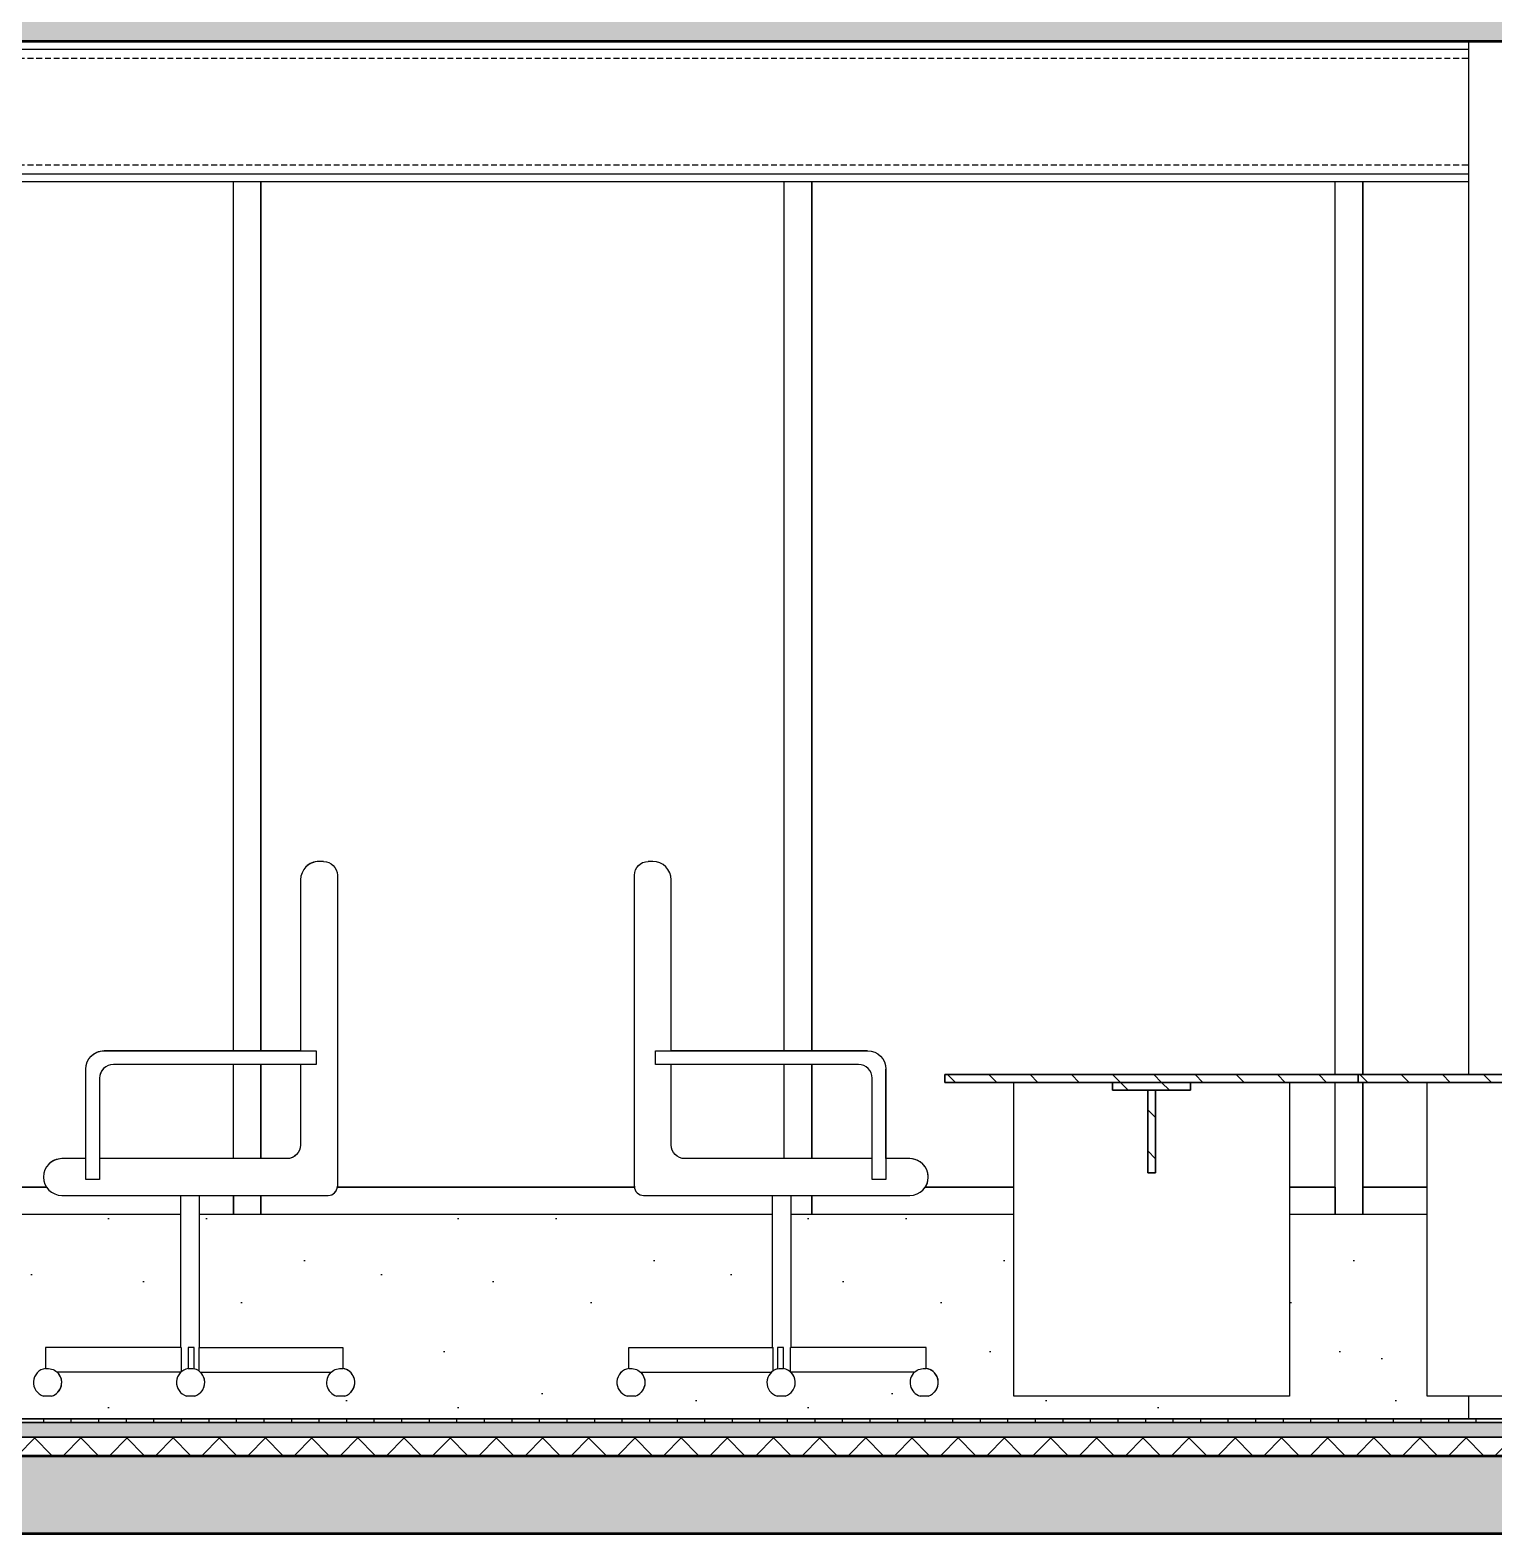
# Model space of a CAD drawing. Header units: millimetres. Extents: x -100 to 224448, y 0 to 22177.
# Drawn here: x 159393 to 162581, y 13348 to 16625 of the extents above; entities that cross this region are included whole.
import ezdxf

# ---------------------------------------------------------------- set-up
doc = ezdxf.new("R2010")
doc.units = ezdxf.units.MM
doc.linetypes.add('DASHED', pattern=[19.05, 12.7, -6.35])
doc.layers.get('0').update_dxf_attribs({"true_color": 0xdfdfdf})
for name, color, linetype in [('Background_0', 7, 'Continuous'), ('Background_GLASS', 161, 'Continuous'), ('Background_WINDOW_FRAME', 253, 'Continuous'), ('Boundary_0', 7, 'Continuous'), ('Boundary_Floor_ Ceramic Tiles', 7, 'Continuous'), ('Boundary_Insulation_ Extruded Polystyrene', 42, 'Continuous'), ('Boundary_Screed', 7, 'Continuous'), ('Elevation_Gypsum Board', 7, 'Continuous'), ('Fill_0', 7, 'Continuous'), ('Fill_Concrete_ Reinforced', 85, 'Continuous'), ('Fill_Floor_ Ceramic Tiles', 251, 'Continuous'), ('Fill_Insulation_ Extruded Polystyrene', 42, 'Continuous'), ('Fill_Screed', 251, 'Continuous'), ('Viewport border', 7, 'Continuous')]:
    doc.layers.add(name, color=color, linetype=linetype)
for name, color, linetype, lineweight in [('Background_Concrete_ Reinforced', 7, 'Continuous', 9), ('Background_Floor_ Ceramic Tiles', 7, 'Continuous', 9), ('Background_Gypsum Board', 7, 'Continuous', 9), ('Background_Insulation_ Extruded Polystyrene', 7, 'Continuous', 9), ('Background_Screed', 7, 'Continuous', 9), ('Boundary_Concrete_ Reinforced', 99, 'Continuous', 50)]:
    doc.layers.add(name, color=color, linetype=linetype, lineweight=lineweight)
doc.layers.add('BIM_ROOM_LINES', color=7, linetype='Continuous', plot=False)
pattern_1 = [(45, (-3002.4, -5250), (-44.90128, 44.90128), [])]
pattern_2 = [(15, (-3002.4, -5250), (287.368, 497.736), [50.8, -355.6]), (105, (-3002.4, -5250), (-497.736, 287.368), [50.8, -355.6]), (150, (-2953.33, -5236.85), (-392.5523, -105.184), [71.842, -502.894]), (15, (-3012.5, -5016.04), (287.368, 497.736), [50.8, -355.6]), (60, (-2981.4, -5034), (-105.184, 392.5523), [35.921, -538.8154]), (150, (-2981.4, -5034), (-392.5523, -105.184), [35.921, -538.8154]), (15, (-2891.6, -4878.46), (287.368, 497.736), [71.842, -334.558]), (60, (-2891.6, -4878.46), (-105.184, 392.5523), [50.8, -523.9364]), (150, (-2822.2, -4859.87), (-392.5523, -105.184), [50.8, -523.9364]), (105, (-2758.8, -5079.55), (-497.736, 287.368), [50.8, -355.6]), (60, (-2758.82, -5079.55), (-105.184, 392.5523), [35.921, -538.8154]), (150, (-2740.86, -5048.44), (-392.5523, -105.184), [35.921, -538.8154]), (15, (-2979.63, -5138.7), (287.368, 497.736), [25.4, -340.36]), (15, (-2711.5, -4961.7), (287.368, 497.736), [25.4, -340.36]), (105, (-2847.33, -4945.5), (-497.736, 287.368), [25.4, -340.36]), (150, (-2739.1, -5153.15), (-392.5523, -105.184), [35.921, -538.8154]), (150, (-2983.15, -4929.3), (-392.5523, -105.184), [35.921, -538.8154]), (60, (-2852.9, -5071.9), (-105.184, 392.5523), [35.921, -538.8154]), (105, (-2880.6, -5164.77), (-497.736, 287.368), [6.35, -400.05]), (105, (-2906.6, -4994.24), (-497.736, 287.368), [6.35, -400.05]), (105, (-2740.65, -4877.46), (-497.736, 287.368), [6.35, -400.05]), (105, (-2678.64, -5084.36), (-497.736, 287.368), [6.35, -400.05])]

# ---------------------------------------------------------------- blocks, each defined once
blk = doc.blocks.new("CC'__section__..%5CMainBuilding.dwg", base_point=(1833.3, -9100))
at = {"layer": 'Elevation_Gypsum Board'}
h = blk.add_hatch(dxfattribs=at)
h.set_pattern_fill('DOTS2', color=256, scale=30, style=0)
h.paths.add_polyline_path([(9462.4, 4945), (9402.4, 4945), (9302.4, 4945), (9302.4, 4550), (8702.4, 4550), (8702.4, 4945), (8262.4, 4945), (8217.4, 4945), (8217.4, 4655.4), (8511.6, 4655.4), (8511.6, 4610, -0.371494), (8537.8, 4579.5, -0.18938), (8529.6, 4558.6, -0.13387), (8515.8, 4550), (8498.2, 4550, -0.555934), (8484.4, 4600.5, -0.016651), (8485.9, 4601.9), (8216.5, 4601.9, -0.206645), (8226.2, 4579.5, -0.189378), (8218, 4558.6, -0.133873), (8204.2, 4550), (8195.4, 4550), (8186.6, 4550, -0.555947), (8172.8, 4600.5, -0.016625), (8174.3, 4601.9), (7889.7, 4601.9, -0.206646), (7899.4, 4579.5, -0.189379), (7891.2, 4558.6, -0.133872), (7877.4, 4550), (7859.8, 4550, -0.555943), (7846, 4600.5, -0.170157), (7864, 4610), (7864, 4655.4), (8176.3, 4655.4), (8176.3, 4945), (7062.4, 4945), (7002.4, 4945), (6928.5, 4945), (6928.5, 4655.4), (7240.8, 4655.4), (7240.8, 4610, -0.371496), (7267, 4579.5, -0.189381), (7258.8, 4558.6, -0.133869), (7245, 4550), (7227.4, 4550, -0.555933), (7213.6, 4600.5, -0.016635), (7215.1, 4601.9), (6930.5, 4601.9, -0.206646), (6940.2, 4579.5, -0.189378), (6932, 4558.6, -0.133873), (6918.2, 4550), (6909.4, 4550), (6900.6, 4550, -0.555944), (6886.8, 4600.5, -0.016625), (6888.3, 4601.9), (6618.9, 4601.9, -0.206646), (6628.6, 4579.5, -0.189381), (6620.4, 4558.6, -0.133869), (6606.6, 4550), (6589, 4550, -0.555943), (6575.2, 4600.5, -0.170157), (6593.2, 4610), (6593.2, 4655.4), (6887.4, 4655.4), (6887.4, 4945), (6402.4, 4945), (6402.4, 4550), (5802.4, 4550), (5802.4, 4945), (5502.4, 4945), (5502.4, 4550), (4902.4, 4550), (4902.4, 4945), (4662.4, 4945), (4602.4, 4945), (4417.4, 4945), (4417.4, 4655.4), (4711.6, 4655.4), (4711.6, 4610, -0.371496), (4737.8, 4579.5, -0.189381), (4729.6, 4558.6, -0.133869), (4715.8, 4550), (4698.2, 4550, -0.555936), (4684.4, 4600.5, -0.016632), (4685.9, 4601.9), (4416.5, 4601.9, -0.206645), (4426.2, 4579.5, -0.189377), (4418, 4558.6, -0.133873), (4404.2, 4550), (4395.4, 4550), (4386.6, 4550, -0.555947), (4372.8, 4600.5, -0.016625), (4374.3, 4601.9), (4089.7, 4601.9, -0.206646), (4099.4, 4579.5, -0.189379), (4091.2, 4558.6, -0.133876), (4077.4, 4550), (4059.8, 4550, -0.555944), (4046, 4600.5, -0.17016), (4064, 4610), (4064, 4655.4), (4376.3, 4655.4), (4376.3, 4945), (3582.4, 4945), (3582.4, 4500), (9693.4, 4500), (9693.4, 4550), (9602.4, 4550), (9602.4, 4945)])
h = blk.add_hatch(dxfattribs=at)
h.set_pattern_fill('DOTS2', color=256, scale=30, style=0)
h.paths.add_polyline_path([(3428.4, 4245), (3441.1, 4245), (3467.4, 4245), (3473.6, 4245), (3475.7, 4245), (3488.4, 4245), (3527.9, 4245), (3582.4, 4245), (9693.4, 4245), (9708.4, 4245), (9747.9, 4245), (9808.4, 4245), (9826.2, 4245), (9886.9, 4245), (9934.4, 4245), (9941.4, 4245), (16052.4, 4245), (16052.4, 4250), (3334.4, 4250), (3334.4, 4245), (3388.9, 4245)])
at = {"layer": 'Fill_0', "extrusion": (0, 0, -1)}
h = blk.add_hatch(dxfattribs=at)
h.set_pattern_fill('ANSI31', color=256, scale=20, style=0)
h.set_pattern_definition(pattern_1)
h.paths.add_polyline_path([(-8552.4, 5250), (-8552.4, 5233), (-9452.4, 5233), (-9452.4, 5250)])
h = blk.add_hatch(dxfattribs=at)
h.set_pattern_fill('ANSI31', color=256, scale=20, style=0)
h.set_pattern_definition(pattern_1)
h.paths.add_polyline_path([(-9452.4, 5250), (-9452.4, 5233), (-10352.4, 5233), (-10352.4, 5250)])
h = blk.add_hatch(dxfattribs=at)
h.set_pattern_fill('ANSI31', color=256, scale=20, style=0)
h.set_pattern_definition(pattern_1)
h.paths.add_polyline_path([(-9087.4, 5216), (-9087.4, 5233), (-8917.4, 5233), (-8917.4, 5216)])
h = blk.add_hatch(dxfattribs=at)
h.set_pattern_fill('ANSI31', color=256, scale=20, style=0)
h.set_pattern_definition(pattern_1)
h.paths.add_polyline_path([(-8993.9, 5216), (-8993.9, 5036), (-9010.9, 5036), (-9010.9, 5216)])
at = {"layer": 'Fill_Concrete_ Reinforced', "extrusion": (0, 0, -1)}
h = blk.add_hatch(dxfattribs=at)
h.set_pattern_fill('CONCRETE1', color=256, scale=20, angle=15, style=0)
h.set_pattern_definition(pattern_2)
h.paths.add_polyline_path([(-21382.4, 7500), (-21382.4, 7670), (-21242.4, 7670), (-3322.4, 7670), (-3182.4, 7670), (-3182.4, 7500)])
h = blk.add_hatch(dxfattribs=at)
h.set_pattern_fill('CONCRETE1', color=256, scale=20, angle=15, style=0)
h.set_pattern_definition(pattern_2)
h.paths.add_polyline_path([(-21382.4, 4250), (-21382.4, 4420), (-21242.4, 4420), (-3322.4, 4420), (-3182.4, 4420), (-3182.4, 4250)])
at = {"layer": 'Fill_Floor_ Ceramic Tiles', "extrusion": (0, 0, -1)}
h = blk.add_hatch(dxfattribs=at)
h.set_pattern_fill('_USER', color=256, scale=60, angle=90, style=0, pattern_type=0)
h.set_pattern_definition([(90, (-3002.4, -5250), (-60, -2e-13), [])])
h.paths.add_polyline_path([(-3322.4, 4500), (-3322.4, 4492), (-21242.4, 4492), (-21242.4, 4500)])
at = {"layer": 'Fill_Insulation_ Extruded Polystyrene', "extrusion": (0, 0, -1)}
h = blk.add_hatch(dxfattribs=at)
h.set_pattern_fill('INSULATION', color=256, scale=20, style=0)
h.set_pattern_definition([(45, (-3002.4, -5250), (-50.28943, 50.28943), []), (135, (-3002.4, -5250), (-50.28943, -50.28943), [])])
h.paths.add_polyline_path([(-3322.4, 4460), (-3322.4, 4420), (-21242.4, 4420), (-21242.4, 4460)])
at = {"layer": 'Fill_Screed', "extrusion": (0, 0, -1)}
h = blk.add_hatch(dxfattribs=at)
h.set_pattern_fill('SCREED', color=256, scale=20, angle=15, style=0)
h.set_pattern_definition([(15, (-3002.4, -5250), (915.6406, 508.3053), [-127, 0, -381, 0]), (15, (-3005.69, -5237.73), (915.6406, 508.3053), [-50.8, 0, -177.8, 0, -91.44, 0, -381, 0]), (15, (-3008.97, -5225.47), (915.6406, 508.3053), [-25.4, 0, -127, 0, -127, 0, -279.4, 0, -91.44, 0]), (15, (-3012.26, -5213.2), (915.6406, 508.3053), [-91.44, 0, -406.4, 0]), (15, (-3015.55, -5200.93), (915.6406, 508.3053), [-304.8, 0, -304.8, 0]), (15, (-3018.84, -5188.66), (915.6406, 508.3053), [-431.8, 0]), (15, (-3022.12, -5176.4), (915.6406, 508.3053), [-127, 0, -558.8, 0]), (15, (-3025.4, -5164.13), (915.6406, 508.3053), [-177.8, 0, -101.6, 0]), (15, (-3028.7, -5151.86), (915.6406, 508.3053), [-254, 0]), (15, (-3035.27, -5127.33), (915.6406, 508.3053), [-35.56, 0, -381, 0, -228.6, 0]), (15, (-3038.56, -5115.06), (915.6406, 508.3053), [-50.8, 0, -5.08, 0, -127, 0]), (15, (-3041.84, -5102.8), (915.6406, 508.3053), [-25.4, 0, -330.2, 0, -381, 0]), (15, (-3045.13, -5090.53), (915.6406, 508.3053), [-254, 0]), (15, (-3048.42, -5078.26), (915.6406, 508.3053), [-127, 0, -533.4, 0]), (15, (-3055, -5053.72), (915.6406, 508.3053), [-609.6, 0]), (15, (-3058.28, -5041.46), (915.6406, 508.3053), [-127, 0, -10.16, 0, -177.8, 0]), (15, (-3061.57, -5029.2), (915.6406, 508.3053), [-35.56, 0, -254, 0, -101.6, 0, -177.8, 0, -203.2, 0]), (15, (-3064.85, -5016.92), (915.6406, 508.3053), [-76.2, 0, -101.6, 0, -254, 0, -10.16, 0, -127, 0]), (15, (-3068.14, -5004.65), (915.6406, 508.3053), [-254, 0])])
h.paths.add_polyline_path([(-3322.4, 4492), (-3322.4, 4460), (-21242.4, 4460), (-21242.4, 4492)])
at = {"linetype": 'DASHED', "extrusion": (0, 1, 0)}
for p, q in [((3582.4, 7463.4), (9693.4, 7463.4)), ((3582.4, 7231.6), (9693.4, 7231.6))]:
    blk.add_line(p, q, dxfattribs=at)
blk.add_line((2834.4, 4500), (21730.4, 4500))
blk.add_line((2834.4, 4500), (21730.4, 4500))
at = {"layer": 'Background_0', "extrusion": (0, 1, 0)}
for p, q in [((3582.4, 7483.3), (9693.4, 7483.3)), ((9693.4, 5250), (9693.4, 7500)), ((3582.4, 7211.7), (9693.4, 7211.7)), ((3582.4, 7195), (9693.4, 7195)), ((7198.9, 5714.1), (7188.9, 5714.1)), ((7198.9, 5714.1), (7188.9, 5714.1)), ((7198.9, 5714.1), (7188.9, 5714.1)), ((7198.9, 5714.1), (7188.9, 5714.1)), ((7198.9, 5714.1), (7188.9, 5714.1)), ((7198.9, 5714.1), (7188.9, 5714.1)), ((7198.9, 5714.1), (7188.9, 5714.1)), ((7198.9, 5714.1), (7188.9, 5714.1)), ((7915.9, 5714.1), (7905.9, 5714.1)), ((7915.9, 5714.1), (7905.9, 5714.1)), ((7915.9, 5714.1), (7905.9, 5714.1)), ((7915.9, 5714.1), (7905.9, 5714.1)), ((7915.9, 5714.1), (7905.9, 5714.1)), ((7915.9, 5714.1), (7905.9, 5714.1)), ((7148.9, 5674.1), (7148.9, 5301.9)), ((7228.9, 5684.1), (7228.9, 5006.9)), ((7228.9, 5684.1), (7228.9, 5006.9)), ((7228.9, 5684.1), (7228.9, 5006.9)), ((7228.9, 5684.1), (7228.9, 5006.9)), ((7228.9, 5684.1), (7228.9, 5006.9)), ((7228.9, 5684.1), (7228.9, 5006.9)), ((7228.9, 5684.1), (7228.9, 5006.9)), ((7228.9, 5684.1), (7228.9, 5006.9)), ((7875.9, 5006.9), (7875.9, 5684.1)), ((7955.9, 5301.9), (7955.9, 5674.1)), ((7955.9, 5301.9), (7955.9, 5674.1)), ((7955.9, 5301.9), (7955.9, 5674.1)), ((7955.9, 5301.9), (7955.9, 5674.1)), ((7955.9, 5301.9), (7955.9, 5674.1)), ((7955.9, 5301.9), (7955.9, 5674.1)), ((6721.1, 5301.9), (7148.9, 5301.9)), ((6721.1, 5301.9), (7183.1, 5301.9)), ((7148.9, 5301.9), (6721.1, 5301.9)), ((6721.1, 5301.9), (7148.9, 5301.9)), ((6721.1, 5301.9), (7148.9, 5301.9)), ((7148.9, 5301.9), (6721.1, 5301.9)), ((6721.1, 5301.9), (7148.9, 5301.9)), ((7148.9, 5301.9), (6721.1, 5301.9)), ((6721.1, 5301.9), (7148.9, 5301.9)), ((7148.9, 5301.9), (6721.1, 5301.9)), ((7148.9, 5301.9), (6721.1, 5301.9)), ((6721.1, 5301.9), (7148.9, 5301.9)), ((7148.9, 5301.9), (6721.1, 5301.9)), ((7148.9, 5301.9), (6721.1, 5301.9)), ((6721.1, 5301.9), (7148.9, 5301.9)), ((7148.9, 5301.9), (6721.1, 5301.9)), ((7183.1, 5301.9), (7183.1, 5271.9)), ((7921.7, 5271.9), (7921.7, 5301.9)), ((7921.7, 5301.9), (8383.7, 5301.9)), ((8383.7, 5301.9), (7955.9, 5301.9)), ((7955.9, 5301.9), (8383.7, 5301.9)), ((8383.7, 5301.9), (7955.9, 5301.9)), ((8383.7, 5301.9), (7955.9, 5301.9)), ((7955.9, 5301.9), (8383.7, 5301.9)), ((7955.9, 5301.9), (8383.7, 5301.9)), ((8383.7, 5301.9), (7955.9, 5301.9)), ((7955.9, 5301.9), (8383.7, 5301.9)), ((8383.7, 5301.9), (7955.9, 5301.9)), ((7955.9, 5301.9), (8383.7, 5301.9)), ((8383.7, 5301.9), (7955.9, 5301.9)), ((6681.1, 5021.2), (6681.1, 5261.9)), ((7183.1, 5271.9), (6741.1, 5271.9)), ((7148.9, 5271.9), (7148.9, 5096.9)), ((8363.7, 5271.9), (7921.7, 5271.9)), ((7955.9, 5096.9), (7955.9, 5271.9)), ((7955.9, 5096.9), (7955.9, 5271.9)), ((7955.9, 5096.9), (7955.9, 5271.9)), ((7955.9, 5096.9), (7955.9, 5271.9)), ((7955.9, 5096.9), (7955.9, 5271.9)), ((7955.9, 5096.9), (7955.9, 5271.9)), ((8423.7, 5066.9), (8423.7, 5261.9)), ((8423.7, 5261.9), (8423.7, 5066.9)), ((8423.7, 5066.9), (8423.7, 5261.9)), ((8423.7, 5261.9), (8423.7, 5066.9)), ((8423.7, 5066.9), (8423.7, 5261.9)), ((8423.7, 5261.9), (8423.7, 5066.9)), ((8423.7, 5066.9), (8423.7, 5261.9)), ((8423.7, 5261.9), (8423.7, 5066.9)), ((8423.7, 5261.9), (8423.7, 5021.2)), ((8423.7, 5261.9), (8423.7, 5066.9)), ((8423.7, 5066.9), (8423.7, 5261.9)), ((8423.7, 5066.9), (8423.7, 5261.9)), ((8552.4, 5250), (9452.4, 5250)), ((8552.4, 5250), (8552.4, 5233)), ((8552.4, 5250), (9452.4, 5250)), ((8552.4, 5250), (8552.4, 5250)), ((8552.4, 5250), (9452.4, 5250)), ((8552.4, 5250), (9452.4, 5250)), ((8552.4, 5250), (9452.4, 5250)), ((9452.4, 5250), (8552.4, 5250)), ((8552.4, 5250), (9452.4, 5250)), ((8552.4, 5250), (8552.4, 5250)), ((9302.4, 5250), (8702.4, 5250)), ((8702.4, 5250), (9302.4, 5250)), ((9302.4, 5250), (8702.4, 5250)), ((8702.4, 5250), (9302.4, 5250)), ((9302.4, 5250), (8702.4, 5250)), ((8702.4, 5250), (9302.4, 5250)), ((8702.4, 5250), (9302.4, 5250)), ((9302.4, 5250), (8702.4, 5250)), ((8702.4, 5250), (8702.4, 5250)), ((8702.4, 5250), (8702.4, 5250)), ((8702.4, 5250), (9302.4, 5250)), ((8702.4, 5250), (9302.4, 5250)), ((9302.4, 5250), (8702.4, 5250)), ((9302.4, 5250), (8702.4, 5250)), ((9302.4, 5250), (8702.4, 5250)), ((9302.4, 5250), (9302.4, 5250)), ((9302.4, 5250), (9302.4, 5250)), ((9452.4, 5250), (9693.4, 5250)), ((9452.4, 5250), (9693.4, 5250)), ((9452.4, 5250), (9693.4, 5250)), ((9452.4, 5250), (9693.4, 5250)), ((9452.4, 5250), (9693.4, 5250)), ((9452.4, 5233), (9452.4, 5250)), ((9452.4, 5250), (9452.4, 5250)), ((9452.4, 5250), (10352.4, 5250)), ((9452.4, 5250), (9452.4, 5250)), ((10352.4, 5250), (9452.4, 5250)), ((9452.4, 5250), (9452.4, 5250)), ((9452.4, 5250), (9452.4, 5233)), ((9452.4, 5250), (9452.4, 5250)), ((9693.4, 5250), (9602.4, 5250)), ((9602.4, 5250), (9693.4, 5250)), ((9693.4, 5250), (9602.4, 5250)), ((9602.4, 5250), (9693.4, 5250)), ((9693.4, 5250), (9602.4, 5250)), ((9602.4, 5250), (9693.4, 5250)), ((9693.4, 5250), (9602.4, 5250)), ((9602.4, 5250), (9693.4, 5250)), ((9693.4, 5250), (9602.4, 5250)), ((9602.4, 5250), (9693.4, 5250)), ((10202.4, 5250), (9602.4, 5250)), ((10202.4, 5250), (9602.4, 5250)), ((9602.4, 5250), (9602.4, 5250)), ((9602.4, 5250), (10202.4, 5250)), ((9602.4, 5250), (9602.4, 5250)), ((6711.1, 5241.9), (6711.1, 5066.9)), ((6711.1, 5241.9), (6711.1, 5066.9)), ((6711.1, 5241.9), (6711.1, 5021.2)), ((6711.1, 5241.9), (6711.1, 5066.9)), ((6711.1, 5241.9), (6711.1, 5066.9)), ((6711.1, 5241.9), (6711.1, 5066.9)), ((6711.1, 5241.9), (6711.1, 5066.9)), ((6711.1, 5241.9), (6711.1, 5066.9)), ((6711.1, 5241.9), (6711.1, 5066.9)), ((6711.1, 5241.9), (6711.1, 5066.9)), ((6711.1, 5241.9), (6711.1, 5066.9)), ((6711.1, 5241.9), (6711.1, 5066.9)), ((6711.1, 5241.9), (6711.1, 5066.9)), ((6711.1, 5241.9), (6711.1, 5066.9)), ((6711.1, 5241.9), (6711.1, 5066.9)), ((6711.1, 5241.9), (6711.1, 5066.9)), ((8393.7, 5021.2), (8393.7, 5241.9)), ((8552.4, 5233), (9452.4, 5233)), ((8702.4, 4550), (8702.4, 5233)), ((8917.4, 5233), (8917.4, 5216)), ((9087.4, 5233), (8917.4, 5233)), ((8917.4, 5216), (9087.4, 5216)), ((9010.9, 5216), (8993.9, 5216)), ((8993.9, 5216), (8993.9, 5036)), ((9010.9, 5036), (9010.9, 5216)), ((9087.4, 5216), (9087.4, 5233)), ((9302.4, 5233), (9302.4, 4550)), ((9302.4, 5233), (9302.4, 4550)), ((9302.4, 5233), (9302.4, 4550)), ((9302.4, 5233), (9302.4, 4550)), ((9302.4, 5233), (9302.4, 4550)), ((9302.4, 5233), (9302.4, 4550)), ((9302.4, 5233), (9302.4, 4550)), ((9302.4, 5233), (9302.4, 4550)), ((9302.4, 5233), (9302.4, 4550)), ((9302.4, 5233), (9302.4, 4550)), ((9302.4, 5233), (9302.4, 4550)), ((9302.4, 5233), (9302.4, 4550)), ((9302.4, 5233), (9302.4, 4550)), ((9452.4, 5233), (10352.4, 5233)), ((9602.4, 4550), (9602.4, 5233)), ((6681.1, 5066.9), (6628.9, 5066.9)), ((6681.1, 5066.9), (6628.9, 5066.9)), ((6681.1, 5066.9), (6628.9, 5066.9)), ((6681.1, 5066.9), (6628.9, 5066.9)), ((6681.1, 5066.9), (6628.9, 5066.9)), ((6681.1, 5066.9), (6628.9, 5066.9)), ((6681.1, 5066.9), (6628.9, 5066.9)), ((6681.1, 5066.9), (6628.9, 5066.9)), ((7118.9, 5066.9), (6711.1, 5066.9)), ((7118.9, 5066.9), (6711.1, 5066.9)), ((7118.9, 5066.9), (6711.1, 5066.9)), ((7118.9, 5066.9), (6711.1, 5066.9)), ((7118.9, 5066.9), (6711.1, 5066.9)), ((7118.9, 5066.9), (6711.1, 5066.9)), ((7118.9, 5066.9), (6711.1, 5066.9)), ((7118.9, 5066.9), (6711.1, 5066.9)), ((8393.7, 5066.9), (7985.9, 5066.9)), ((8393.7, 5066.9), (7985.9, 5066.9)), ((8393.7, 5066.9), (7985.9, 5066.9)), ((8393.7, 5066.9), (7985.9, 5066.9)), ((8393.7, 5066.9), (7985.9, 5066.9)), ((8393.7, 5066.9), (7985.9, 5066.9)), ((8475.9, 5066.9), (8423.7, 5066.9)), ((8475.9, 5066.9), (8423.7, 5066.9)), ((8475.9, 5066.9), (8423.7, 5066.9)), ((8475.9, 5066.9), (8423.7, 5066.9)), ((8475.9, 5066.9), (8423.7, 5066.9)), ((8475.9, 5066.9), (8423.7, 5066.9)), ((6711.1, 5021.2), (6681.1, 5021.2)), ((8423.7, 5021.2), (8393.7, 5021.2)), ((8993.9, 5036), (9010.9, 5036)), ((6628.9, 4986.9), (7208.9, 4986.9)), ((6887.4, 4986.9), (6887.4, 4655.4)), ((6928.5, 4655.4), (6928.5, 4986.9)), ((6928.5, 4655.4), (6928.5, 4986.9)), ((6928.5, 4655.4), (6928.5, 4986.9)), ((6928.5, 4655.4), (6928.5, 4986.9)), ((6928.5, 4655.4), (6928.5, 4986.9)), ((6928.5, 4655.4), (6928.5, 4986.9)), ((6928.5, 4655.4), (6928.5, 4986.9)), ((6928.5, 4655.4), (6928.5, 4986.9)), ((7895.9, 4986.9), (8475.9, 4986.9)), ((8176.3, 4986.9), (8176.3, 4655.4)), ((8217.4, 4655.4), (8217.4, 4986.9)), ((8217.4, 4655.4), (8217.4, 4986.9)), ((8217.4, 4655.4), (8217.4, 4986.9)), ((8217.4, 4655.4), (8217.4, 4986.9)), ((8217.4, 4655.4), (8217.4, 4986.9)), ((8217.4, 4655.4), (8217.4, 4986.9)), ((6887.4, 4655.4), (6593.2, 4655.4)), ((6887.4, 4655.4), (6593.2, 4655.4)), ((6887.4, 4655.4), (6593.2, 4655.4)), ((6887.4, 4655.4), (6593.2, 4655.4)), ((6887.4, 4655.4), (6593.2, 4655.4)), ((6593.2, 4655.4), (6593.2, 4609.6)), ((6593.2, 4655.4), (6593.2, 4655.4)), ((6888.9, 4655.4), (6593.2, 4655.4)), ((6593.2, 4655.4), (6593.2, 4655.4)), ((6887.4, 4655.4), (6593.2, 4655.4)), ((6887.4, 4655.4), (6593.2, 4655.4)), ((6888.9, 4655.4), (6888.9, 4602.5)), ((6917, 4655.4), (6904.3, 4655.4)), ((6904.3, 4655.4), (6904.3, 4609.6)), ((6917, 4609), (6917, 4655.4)), ((6927, 4655.4), (7240.8, 4655.4)), ((6927, 4655.4), (6927, 4604.8)), ((6928.5, 4655.4), (7240.8, 4655.4)), ((6928.5, 4655.4), (7240.8, 4655.4)), ((6928.5, 4655.4), (7240.8, 4655.4)), ((6928.5, 4655.4), (7240.8, 4655.4)), ((6928.5, 4655.4), (7240.8, 4655.4)), ((6928.5, 4655.4), (7240.8, 4655.4)), ((6928.5, 4655.4), (7240.8, 4655.4)), ((7240.8, 4655.4), (7240.8, 4610)), ((7240.8, 4655.4), (7240.8, 4610)), ((7240.8, 4655.4), (7240.8, 4610)), ((7240.8, 4655.4), (7240.8, 4610)), ((7240.8, 4655.4), (7240.8, 4610)), ((7240.8, 4655.4), (7240.8, 4610)), ((7240.8, 4655.4), (7240.8, 4610)), ((7240.8, 4655.4), (7240.8, 4609.6)), ((7864, 4655.4), (8176.3, 4655.4)), ((7864, 4655.4), (8176.3, 4655.4)), ((7864, 4655.4), (8176.3, 4655.4)), ((7864, 4655.4), (7864, 4655.4)), ((7864, 4655.4), (8176.3, 4655.4)), ((7864, 4609.6), (7864, 4655.4)), ((7864, 4655.4), (8177.8, 4655.4)), ((7864, 4655.4), (8176.3, 4655.4)), ((7864, 4655.4), (7864, 4655.4)), ((8177.8, 4604.8), (8177.8, 4655.4)), ((8200.5, 4655.4), (8187.8, 4655.4)), ((8187.8, 4655.4), (8187.8, 4609)), ((8200.5, 4609.6), (8200.5, 4655.4)), ((8215.9, 4602.5), (8215.9, 4655.4)), ((8511.6, 4655.4), (8215.9, 4655.4)), ((8511.6, 4655.4), (8217.4, 4655.4)), ((8511.6, 4655.4), (8217.4, 4655.4)), ((8511.6, 4655.4), (8217.4, 4655.4)), ((8511.6, 4655.4), (8217.4, 4655.4)), ((8511.6, 4655.4), (8217.4, 4655.4)), ((8511.6, 4610), (8511.6, 4655.4)), ((8511.6, 4610), (8511.6, 4655.4)), ((8511.6, 4609.6), (8511.6, 4655.4)), ((8511.6, 4610), (8511.6, 4655.4)), ((8511.6, 4610), (8511.6, 4655.4)), ((8511.6, 4610), (8511.6, 4655.4)), ((6888.3, 4601.9), (6618.3, 4601.9)), ((6917, 4609), (6917, 4609.4)), ((6930.5, 4601.9), (7215.7, 4601.9)), ((7240.8, 4609.6), (7240.8, 4610)), ((7889.1, 4601.9), (8174.3, 4601.9)), ((8200.5, 4609.6), (8200.5, 4609.8)), ((8486.5, 4601.9), (8216.5, 4601.9)), ((8511.6, 4609.6), (8511.6, 4610)), ((6606.6, 4550), (6589, 4550)), ((6909.4, 4550), (6900.6, 4550)), ((6918.2, 4550), (6909.4, 4550)), ((7245, 4550), (7227.4, 4550)), ((7877.4, 4550), (7859.8, 4550)), ((8195.4, 4550), (8186.6, 4550)), ((8204.2, 4550), (8195.4, 4550)), ((8515.8, 4550), (8498.2, 4550)), ((9302.4, 4550), (8702.4, 4550)), ((9302.4, 4550), (9302.4, 4550)), ((9302.4, 4550), (9302.4, 4550)), ((10202.4, 4550), (9602.4, 4550)), ((9693.4, 4500), (9693.4, 4550))]:
    blk.add_line(p, q, dxfattribs=at)
at = {"layer": 'Background_0'}
for centre, radius, start, end in [((7188.9, 5674.1), 40, 90, 180), ((7188.9, 5674.1), 40, 90, 137.1088), ((7188.9, 5674.1), 40, 90, 137.1108), ((7188.9, 5674.1), 40, 90, 137.1104), ((7188.9, 5674.1), 40, 90, 137.1108), ((7188.9, 5674.1), 40, 90, 137.1088), ((7188.9, 5674.1), 40, 90, 137.1104), ((7188.9, 5674.1), 40, 90, 135), ((7915.9, 5674.1), 40, 0, 90), ((7915.9, 5674.1), 40, 0, 90), ((7915.9, 5674.1), 40, 0, 90), ((7915.9, 5674.1), 40, 0, 90), ((7915.9, 5674.1), 40, 0, 90), ((7915.9, 5674.1), 40, 0, 90), ((6741.1, 5241.9), 30, 90, 180), ((6741.1, 5241.9), 30, 135, 180), ((6741.1, 5241.9), 30, 135, 180), ((6741.1, 5241.9), 30, 135, 180), ((6741.1, 5241.9), 30, 135, 180), ((6741.1, 5241.9), 30, 135, 180), ((6741.1, 5241.9), 30, 135, 180), ((6741.1, 5241.9), 30, 135, 180), ((6741.1, 5241.9), 30, 135, 180), ((6741.1, 5241.9), 30, 135, 180), ((6741.1, 5241.9), 30, 135, 180), ((6741.1, 5241.9), 30, 135, 180), ((6741.1, 5241.9), 30, 135, 180), ((6741.1, 5241.9), 30, 135, 180), ((6741.1, 5241.9), 30, 135, 180), ((6741.1, 5241.9), 30, 135, 180), ((8363.7, 5241.9), 30, 0, 90), ((6628.9, 5026.9), 40, 90, 270), ((6628.9, 5026.9), 40, 90, 137.1104), ((6628.9, 5026.9), 40, 90, 137.1108), ((6628.9, 5026.9), 40, 90, 137.1108), ((6628.9, 5026.9), 40, 90, 137.1104), ((6628.9, 5026.9), 40, 90, 137.1088), ((6628.9, 5026.9), 40, 90, 137.1088), ((6628.9, 5026.9), 40, 90, 135), ((8475.9, 5026.9), 40, 317.1057, 90), ((8475.9, 5026.9), 40, 317.1057, 90), ((8475.9, 5026.9), 40, 270, 90), ((8475.9, 5026.9), 40, 317.103, 90), ((8475.9, 5026.9), 40, 317.1027, 90), ((8475.9, 5026.9), 40, 317.1057, 90), ((7208.9, 5006.9), 20, 270, 0), ((7208.9, 5006.9), 20, 315, 0), ((7208.9, 5006.9), 20, 315, 0), ((7208.9, 5006.9), 20, 315, 0), ((7208.9, 5006.9), 20, 315, 0), ((7208.9, 5006.9), 20, 315, 0), ((7208.9, 5006.9), 20, 315, 0), ((7208.9, 5006.9), 20, 315, 0), ((7895.9, 5006.9), 20, 180, 270), ((6597.8, 4579.5), 30.8, 98.4806, 253.3941), ((6597.8, 4579.5), 30.8, 98.4806, 137.1078), ((6597.8, 4579.5), 30.8, 98.4806, 137.1078), ((6597.8, 4579.5), 30.8, 98.4806, 137.1104), ((6597.8, 4579.5), 30.8, 98.4806, 137.1078), ((6597.8, 4579.5), 30.8, 98.4806, 137.1078), ((6597.8, 4579.5), 30.8, 98.4806, 137.1101), ((6597.8, 4579.5), 30.8, 98.4806, 137.1078), ((6597.8, 4579.5), 30.8, 286.6058, 46.7024), ((6597.8, 4579.5), 30.8, 317.105, 46.7024), ((6597.8, 4579.5), 30.8, 317.105, 46.7024), ((6597.8, 4579.5), 30.8, 317.103, 46.7024), ((6597.8, 4579.5), 30.8, 317.105, 46.7024), ((6597.8, 4579.5), 30.8, 317.105, 46.7024), ((6597.8, 4579.5), 30.8, 317.1034, 46.7024), ((6597.8, 4579.5), 30.8, 317.105, 46.7024), ((6909.4, 4579.5), 30.8, 99.4822, 253.394), ((6909.4, 4579.5), 30.8, 133.2977, 137.1076), ((6909.4, 4579.5), 30.8, 133.2977, 137.1076), ((6909.4, 4579.5), 30.8, 133.2977, 137.1076), ((6909.4, 4579.5), 30.8, 133.2977, 137.1076), ((6909.4, 4579.5), 30.8, 133.2977, 137.1102), ((6909.4, 4579.5), 30.8, 133.2977, 137.1076), ((6909.4, 4579.5), 30.8, 133.2977, 137.1076), ((6909.4, 4579.5), 30.8, 133.2977, 137.1076), ((6909.4, 4579.5), 30.8, 133.2977, 137.1076), ((6909.4, 4579.5), 30.8, 133.2977, 137.1076), ((6909.4, 4579.5), 30.8, 133.2977, 137.1092), ((6909.4, 4579.5), 30.8, 133.2977, 137.1076), ((6909.4, 4579.5), 30.8, 133.2977, 137.1076), ((6909.4, 4579.5), 30.8, 133.2977, 137.1076), ((6909.4, 4579.5), 30.8, 133.2977, 137.1076), ((6909.4, 4579.5), 30.8, 286.6057, 75.7304), ((6909.4, 4579.5), 30.8, 317.1058, 46.7025), ((6909.4, 4579.5), 30.8, 317.1061, 46.7025), ((6909.4, 4579.5), 30.8, 317.1058, 46.7025), ((6909.4, 4579.5), 30.8, 317.1061, 46.7025), ((6909.4, 4579.5), 30.8, 317.1032, 46.7025), ((6909.4, 4579.5), 30.8, 317.1061, 46.7025), ((6909.4, 4579.5), 30.8, 317.1058, 46.7025), ((6909.4, 4579.5), 30.8, 317.1061, 46.7025), ((6909.4, 4579.5), 30.8, 317.1058, 46.7025), ((6909.4, 4579.5), 30.8, 317.1061, 46.7025), ((6909.4, 4579.5), 30.8, 317.1036, 46.7025), ((6909.4, 4579.5), 30.8, 317.1061, 46.7025), ((6909.4, 4579.5), 30.8, 317.1058, 46.7025), ((6909.4, 4579.5), 30.8, 317.1061, 46.7025), ((6909.4, 4579.5), 30.8, 317.1061, 46.7025), ((7236.2, 4579.5), 30.8, 133.2976, 253.3942), ((7236.2, 4579.5), 30.8, 133.2976, 137.1097), ((7236.2, 4579.5), 30.8, 133.2976, 137.1116), ((7236.2, 4579.5), 30.8, 133.2976, 137.1116), ((7236.2, 4579.5), 30.8, 133.2976, 137.1097), ((7236.2, 4579.5), 30.8, 133.2976, 137.1113), ((7236.2, 4579.5), 30.8, 133.2976, 137.1113), ((7236.2, 4579.5), 30.8, 317.105, 81.5193), ((7236.2, 4579.5), 30.8, 317.105, 81.5193), ((7236.2, 4579.5), 30.8, 317.1025, 81.5193), ((7236.2, 4579.5), 30.8, 317.105, 81.5193), ((7236.2, 4579.5), 30.8, 317.105, 81.5193), ((7236.2, 4579.5), 30.8, 317.1034, 81.5193), ((7236.2, 4579.5), 30.8, 286.6059, 81.5193), ((7236.2, 4579.5), 30.8, 317.105, 81.5193), ((7868.6, 4579.5), 30.8, 98.4807, 253.3941), ((7868.6, 4579.5), 30.8, 98.4807, 137.1079), ((7868.6, 4579.5), 30.8, 98.4807, 137.1117), ((7868.6, 4579.5), 30.8, 98.4807, 137.1079), ((7868.6, 4579.5), 30.8, 98.4807, 137.1079), ((7868.6, 4579.5), 30.8, 98.4807, 137.1114), ((7868.6, 4579.5), 30.8, 286.6058, 46.7024), ((7868.6, 4579.5), 30.8, 317.1055, 46.7024), ((7868.6, 4579.5), 30.8, 317.1017, 46.7024), ((7868.6, 4579.5), 30.8, 317.1055, 46.7024), ((7868.6, 4579.5), 30.8, 317.1055, 46.7024), ((7868.6, 4579.5), 30.8, 317.102, 46.7024), ((8195.4, 4579.5), 30.8, 104.2701, 253.3943), ((8195.4, 4579.5), 30.8, 133.2975, 137.1074), ((8195.4, 4579.5), 30.8, 133.2975, 137.1074), ((8195.4, 4579.5), 30.8, 133.2975, 137.1202), ((8195.4, 4579.5), 30.8, 133.2975, 137.1074), ((8195.4, 4579.5), 30.8, 133.2975, 137.1151), ((8195.4, 4579.5), 30.8, 133.2975, 137.1074), ((8195.4, 4579.5), 30.8, 133.2975, 137.1074), ((8195.4, 4579.5), 30.8, 133.2975, 137.1112), ((8195.4, 4579.5), 30.8, 133.2975, 137.1074), ((8195.4, 4579.5), 30.8, 133.2975, 137.1074), ((8195.4, 4579.5), 30.8, 137.1122, 137.1193), ((8195.4, 4579.5), 30.8, 286.6056, 80.5178), ((8195.4, 4579.5), 30.8, 317.1057, 46.7023), ((8195.4, 4579.5), 30.8, 317.1061, 46.7023), ((8195.4, 4579.5), 30.8, 317.1019, 46.7023), ((8195.4, 4579.5), 30.8, 317.1061, 46.7023), ((8195.4, 4579.5), 30.8, 317.1057, 46.7023), ((8195.4, 4579.5), 30.8, 317.1061, 46.7023), ((8195.4, 4579.5), 30.8, 317.1057, 46.7023), ((8195.4, 4579.5), 30.8, 317.1061, 46.7023), ((8195.4, 4579.5), 30.8, 317.1025, 46.7023), ((8195.4, 4579.5), 30.8, 317.1061, 46.7023), ((8195.4, 4579.5), 30.8, 317.1061, 46.7023), ((8507, 4579.5), 30.8, 133.2976, 253.3942), ((8507, 4579.5), 30.8, 133.2976, 137.1133), ((8507, 4579.5), 30.8, 133.2976, 137.1133), ((8507, 4579.5), 30.8, 133.2976, 137.1094), ((8507, 4579.5), 30.8, 133.2976, 137.113), ((8507, 4579.5), 30.8, 317.1053, 81.5189), ((8507, 4579.5), 30.8, 317.1014, 81.5189), ((8507, 4579.5), 30.8, 317.1053, 81.5189), ((8507, 4579.5), 30.8, 317.1053, 81.5189), ((8507, 4579.5), 30.8, 286.6059, 81.5189), ((8507, 4579.5), 30.8, 317.1021, 81.5189)]:
    blk.add_arc(centre, radius, start, end, dxfattribs=at)
at = {"layer": 'Background_0', "extrusion": (2.94008e-15, -5.69819e-17, -1)}
blk.add_arc((-7198.9, 5684.1), 30, 90, 180, dxfattribs=at)
blk.add_arc((-7198.9, 5684.1), 30, 90, 180, dxfattribs=at)
blk.add_arc((-7198.9, 5684.1), 30, 90, 180, dxfattribs=at)
blk.add_arc((-7198.9, 5684.1), 30, 90, 180, dxfattribs=at)
blk.add_arc((-7198.9, 5684.1), 30, 90, 180, dxfattribs=at)
blk.add_arc((-7198.9, 5684.1), 30, 90, 180, dxfattribs=at)
blk.add_arc((-7198.9, 5684.1), 30, 90, 180, dxfattribs=at)
blk.add_arc((-7198.9, 5684.1), 30, 90, 180, dxfattribs=at)
at = {"layer": 'Background_0', "extrusion": (9.18485e-17, -5.69819e-17, -1)}
for start in [0, 42.8884, 42.8919, 42.8919, 42.8919, 42.8879]:
    blk.add_arc((-7905.9, 5684.1), 30, start, 90, dxfattribs=at)
at = {"layer": 'Background_0', "extrusion": (2.90946e-15, -2.63657e-17, -1)}
for centre, radius, start, end in [((-6721.1, 5261.9), 40, 0, 90), ((-6721.1, 5261.9), 40, 42.8926, 90), ((-6721.1, 5261.9), 40, 42.8906, 90), ((-6721.1, 5261.9), 40, 42.8926, 90), ((-6721.1, 5261.9), 40, 42.891, 90), ((-6721.1, 5261.9), 40, 42.8926, 90), ((-6721.1, 5261.9), 40, 42.8926, 90), ((-6721.1, 5261.9), 40, 42.8926, 90), ((-6909.4, 4579.5), 30.5, 80.4121, 104.4312)]:
    blk.add_arc(centre, radius, start, end, dxfattribs=at)
at = {"layer": 'Background_0', "extrusion": (2.90946e-15, -1.4883e-16, -1)}
blk.add_arc((-6721.1, 5261.9), 40, 42.8929, 90, dxfattribs=at)
blk.add_arc((-6721.1, 5261.9), 40, 42.8929, 90, dxfattribs=at)
blk.add_arc((-6721.1, 5261.9), 40, 42.8929, 90, dxfattribs=at)
blk.add_arc((-6721.1, 5261.9), 40, 42.8929, 90, dxfattribs=at)
blk.add_arc((-6721.1, 5261.9), 40, 42.8929, 90, dxfattribs=at)
blk.add_arc((-6721.1, 5261.9), 40, 42.8929, 90, dxfattribs=at)
blk.add_arc((-6721.1, 5261.9), 40, 42.8929, 90, dxfattribs=at)
blk.add_arc((-6721.1, 5261.9), 40, 42.8929, 90, dxfattribs=at)
at = {"layer": 'Background_0', "extrusion": (1.22465e-16, -1.4883e-16, -1)}
blk.add_arc((-8383.7, 5261.9), 40, 90, 180, dxfattribs=at)
blk.add_arc((-8383.7, 5261.9), 40, 90, 180, dxfattribs=at)
blk.add_arc((-8383.7, 5261.9), 40, 90, 180, dxfattribs=at)
blk.add_arc((-8383.7, 5261.9), 40, 90, 180, dxfattribs=at)
blk.add_arc((-8383.7, 5261.9), 40, 90, 180, dxfattribs=at)
blk.add_arc((-8383.7, 5261.9), 40, 90, 180, dxfattribs=at)
at = {"layer": 'Background_0', "extrusion": (1.22465e-16, -2.63657e-17, -1)}
for centre, radius, start, end in [((-8383.7, 5261.9), 40, 90, 180), ((-8383.7, 5261.9), 40, 90, 180), ((-8383.7, 5261.9), 40, 90, 180), ((-8383.7, 5261.9), 40, 90, 180), ((-8383.7, 5261.9), 40, 90, 180), ((-8383.7, 5261.9), 40, 90, 180), ((-8195.4, 4579.5), 30.5, 75.5688, 99.5879)]:
    blk.add_arc(centre, radius, start, end, dxfattribs=at)
at = {"layer": 'Background_0', "extrusion": (2.90946e-15, -8.75981e-17, -1)}
for start in [180, 222.905, 222.8982, 222.901, 222.8947, 222.9077, 222.8996, 222.9064]:
    blk.add_arc((-7118.9, 5096.9), 30, start, 270, dxfattribs=at)
at = {"layer": 'Background_0', "extrusion": (1.22465e-16, -8.75981e-17, -1)}
blk.add_arc((-7985.9, 5096.9), 30, 270, 0, dxfattribs=at)
blk.add_arc((-7985.9, 5096.9), 30, 270, 0, dxfattribs=at)
blk.add_arc((-7985.9, 5096.9), 30, 270, 0, dxfattribs=at)
blk.add_arc((-7985.9, 5096.9), 30, 270, 0, dxfattribs=at)
blk.add_arc((-7985.9, 5096.9), 30, 270, 0, dxfattribs=at)
blk.add_arc((-7985.9, 5096.9), 30, 270, 0, dxfattribs=at)
at = {"layer": 'Background_0', "extrusion": (2.9707e-15, -2.63657e-17, -1)}
for centre, start, end in [((-6597.8, 4579.5), 81.4007, 132.4489), ((-7236.2, 4579.5), 47.5511, 98.5993)]:
    blk.add_arc(centre, 30.4, start, end, dxfattribs=at)
at = {"layer": 'Background_0', "extrusion": (6.12323e-17, -2.63657e-17, -1)}
for centre, start, end in [((-7868.6, 4579.5), 81.4007, 132.4489), ((-8507, 4579.5), 47.5511, 98.5993)]:
    blk.add_arc(centre, 30.4, start, end, dxfattribs=at)
at = {"layer": 'Background_Concrete_ Reinforced', "extrusion": (0, 1, 0)}
for p, q in [((3182.4, 7500), (21382.4, 7500)), ((21242.4, 4420), (3322.4, 4420)), ((3182.4, 4250), (21382.4, 4250))]:
    blk.add_line(p, q, dxfattribs=at)
at = {"layer": 'Background_Floor_ Ceramic Tiles', "extrusion": (0, 1, 0)}
for p, q in [((21242.4, 4500), (3322.4, 4500)), ((3322.4, 4492), (21242.4, 4492))]:
    blk.add_line(p, q, dxfattribs=at)
at = {"layer": 'Background_GLASS', "extrusion": (0, 1, 0)}
for p, q in [((7062.4, 5301.9), (7062.4, 7195)), ((8262.4, 5301.9), (8262.4, 7195)), ((9462.4, 5250), (9462.4, 7195)), ((7062.4, 5066.9), (7062.4, 5271.9)), ((8262.4, 5066.9), (8262.4, 5271.9)), ((9462.4, 5005), (9462.4, 5233)), ((6595.4, 5005), (6402.4, 5005)), ((7876, 5005), (7228.8, 5005)), ((8702.4, 5005), (8509.4, 5005)), ((9402.4, 5005), (9302.4, 5005)), ((9602.4, 5005), (9462.4, 5005))]:
    blk.add_line(p, q, dxfattribs=at)
at = {"layer": 'Background_Gypsum Board', "extrusion": (0, 1, 0)}
blk.add_line((9693.4, 4500), (3582.4, 4500), dxfattribs=at)
at = {"layer": 'Background_Insulation_ Extruded Polystyrene', "extrusion": (0, 1, 0)}
for p, q in [((21242.4, 4460), (3322.4, 4460)), ((3322.4, 4420), (21242.4, 4420))]:
    blk.add_line(p, q, dxfattribs=at)
at = {"layer": 'Background_Screed', "extrusion": (0, 1, 0)}
for p, q in [((21242.4, 4492), (3322.4, 4492)), ((3322.4, 4460), (21242.4, 4460))]:
    blk.add_line(p, q, dxfattribs=at)
at = {"layer": 'Background_WINDOW_FRAME', "extrusion": (0, 1, 0)}
for p, q in [((7002.4, 5301.9), (7002.4, 7195)), ((7062.4, 7195), (7062.4, 5301.9)), ((8202.4, 5301.9), (8202.4, 7195)), ((8262.4, 7195), (8262.4, 5301.9)), ((9402.4, 5250), (9402.4, 7195)), ((9462.4, 7195), (9462.4, 5250)), ((7002.4, 5066.9), (7002.4, 5271.9)), ((7062.4, 5271.9), (7062.4, 5066.9)), ((8202.4, 5066.9), (8202.4, 5271.9)), ((8262.4, 5271.9), (8262.4, 5066.9)), ((9402.4, 4945), (9402.4, 5233)), ((9462.4, 5233), (9462.4, 4945)), ((6402.4, 5005), (6595.4, 5005)), ((7002.4, 4945), (7002.4, 4986.9)), ((7002.4, 4986.9), (7002.4, 4945)), ((7062.4, 4986.9), (7062.4, 4945)), ((7062.4, 4945), (7062.4, 4986.9)), ((7228.8, 5005), (7876, 5005)), ((8262.4, 4986.9), (8262.4, 4945)), ((8262.4, 4945), (8262.4, 4986.9)), ((8509.4, 5005), (8702.4, 5005)), ((9302.4, 5005), (9402.4, 5005)), ((9402.4, 5005), (9402.4, 4945)), ((9462.4, 5005), (9602.4, 5005)), ((9462.4, 4945), (9462.4, 5005)), ((6887.4, 4945), (6402.4, 4945)), ((7002.4, 4945), (6928.5, 4945)), ((7062.4, 4945), (7002.4, 4945)), ((8176.3, 4945), (7062.4, 4945)), ((8262.4, 4945), (8217.4, 4945)), ((8702.4, 4945), (8262.4, 4945)), ((9402.4, 4945), (9302.4, 4945)), ((9462.4, 4945), (9402.4, 4945)), ((9602.4, 4945), (9462.4, 4945))]:
    blk.add_line(p, q, dxfattribs=at)
at = {"layer": 'BIM_ROOM_LINES', "extrusion": (0, 1, 0)}
for p, q in [((3334.4, 7500), (21230.4, 7500)), ((21230.4, 4500), (3334.4, 4500)), ((9693.4, 4500), (3582.4, 4500)), ((3334.4, 4250), (21230.4, 4250))]:
    blk.add_line(p, q, dxfattribs=at)
at = {"layer": 'Boundary_0', "extrusion": (0, 1, 0)}
for p, q in [((8552.4, 5250), (9452.4, 5250)), ((8552.4, 5233), (8552.4, 5250)), ((9452.4, 5250), (10352.4, 5250)), ((9452.4, 5233), (9452.4, 5250)), ((9452.4, 5250), (9452.4, 5233)), ((9452.4, 5233), (8552.4, 5233)), ((8917.4, 5216), (8917.4, 5233)), ((8917.4, 5233), (9087.4, 5233)), ((9087.4, 5216), (8917.4, 5216)), ((8993.9, 5216), (9010.9, 5216)), ((8993.9, 5036), (8993.9, 5216)), ((9010.9, 5216), (9010.9, 5036)), ((9087.4, 5233), (9087.4, 5216)), ((10352.4, 5233), (9452.4, 5233)), ((9010.9, 5036), (8993.9, 5036))]:
    blk.add_line(p, q, dxfattribs=at)
at = {"layer": 'Boundary_Concrete_ Reinforced', "extrusion": (0, 1, 0)}
for p, q in [((21382.4, 7500), (3182.4, 7500)), ((3322.4, 4420), (21242.4, 4420)), ((21382.4, 4250), (3182.4, 4250))]:
    blk.add_line(p, q, dxfattribs=at)
at = {"layer": 'Boundary_Floor_ Ceramic Tiles', "extrusion": (0, 1, 0)}
for p, q in [((3322.4, 4500), (21242.4, 4500)), ((21242.4, 4492), (3322.4, 4492))]:
    blk.add_line(p, q, dxfattribs=at)
at = {"layer": 'Boundary_Insulation_ Extruded Polystyrene', "extrusion": (0, 1, 0)}
for p, q in [((3322.4, 4460), (21242.4, 4460)), ((21242.4, 4420), (3322.4, 4420))]:
    blk.add_line(p, q, dxfattribs=at)
at = {"layer": 'Boundary_Screed', "extrusion": (0, 1, 0)}
for p, q in [((3322.4, 4492), (21242.4, 4492)), ((21242.4, 4460), (3322.4, 4460))]:
    blk.add_line(p, q, dxfattribs=at)

msp = doc.modelspace()

# ---------------------------------------------------------------- block references
at = {"layer": 'Viewport border'}
msp.add_blockref("CC'__section__..%5CMainBuilding.dwg", (154666.2, 0), dxfattribs=at)

doc.saveas('drawing.dxf')
